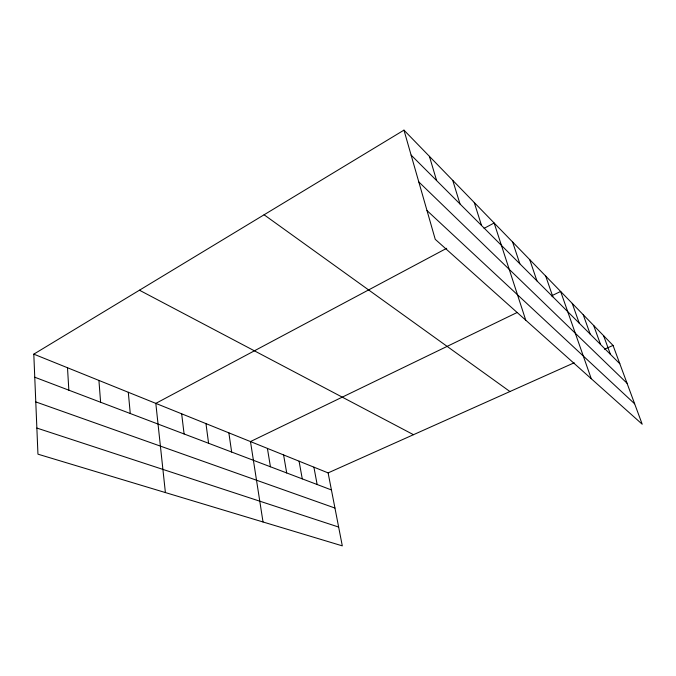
<?xml version="1.0" encoding="UTF-8"?>
<svg xmlns="http://www.w3.org/2000/svg" width="676" height="676" viewBox="0 0 676 676"><rect width="100%" height="100%" fill="white"/><g stroke="black" fill="none" stroke-linecap="round" stroke-linejoin="round"><path stroke-width="1.01" d="M33.8 354.148L328.113 472.896L342.301 545.862L37.949 454.171L33.8 354.148L403.961 130.138L613.039 345.411L642.2 424.215L435.243 239.329L403.961 130.138M446.684 248.295L155.818 403.378L165.392 492.559M484.092 228.353L494.148 222.995L525.751 320.187M517.157 312.489L250.483 441.572L263.023 521.973M551.388 295.919L560.632 291.449L591.263 378.712M328.113 472.896L574.203 362.784M604.445 349.255L613.039 345.411M36.867 428.06L338.642 527.052M35.786 401.907L334.95 508.048M34.755 377.225L331.434 489.948M139.45 290.215L413.484 434.693M264.088 214.782L509.932 391.539M426.995 210.549L634.654 403.817M418.799 181.92L627.049 383.258M411.109 155.083L619.824 363.747M603.583 335.668L610.436 354.359M593.655 325.443L600.567 344.498M583.211 314.695L590.19 334.121M572.217 303.38L579.256 323.187M545.701 276.078L552.858 296.798M529.722 259.626L536.938 280.878M512.585 241.974L519.836 263.784M474.256 202.513L481.54 225.497M452.743 180.365L460.01 203.975M429.395 156.325L436.62 180.585M313.901 467.158L317.154 484.531M299.071 461.176L302.265 478.87M283.59 454.931L286.7 472.955M267.409 448.399L270.434 466.778M228.868 432.851L231.648 452.041M205.96 423.607L208.588 443.279M181.658 413.805L184.092 433.967M128.296 392.274L130.265 413.518M98.924 380.427L100.606 402.245M67.499 367.744L68.842 390.179"/></g></svg>
